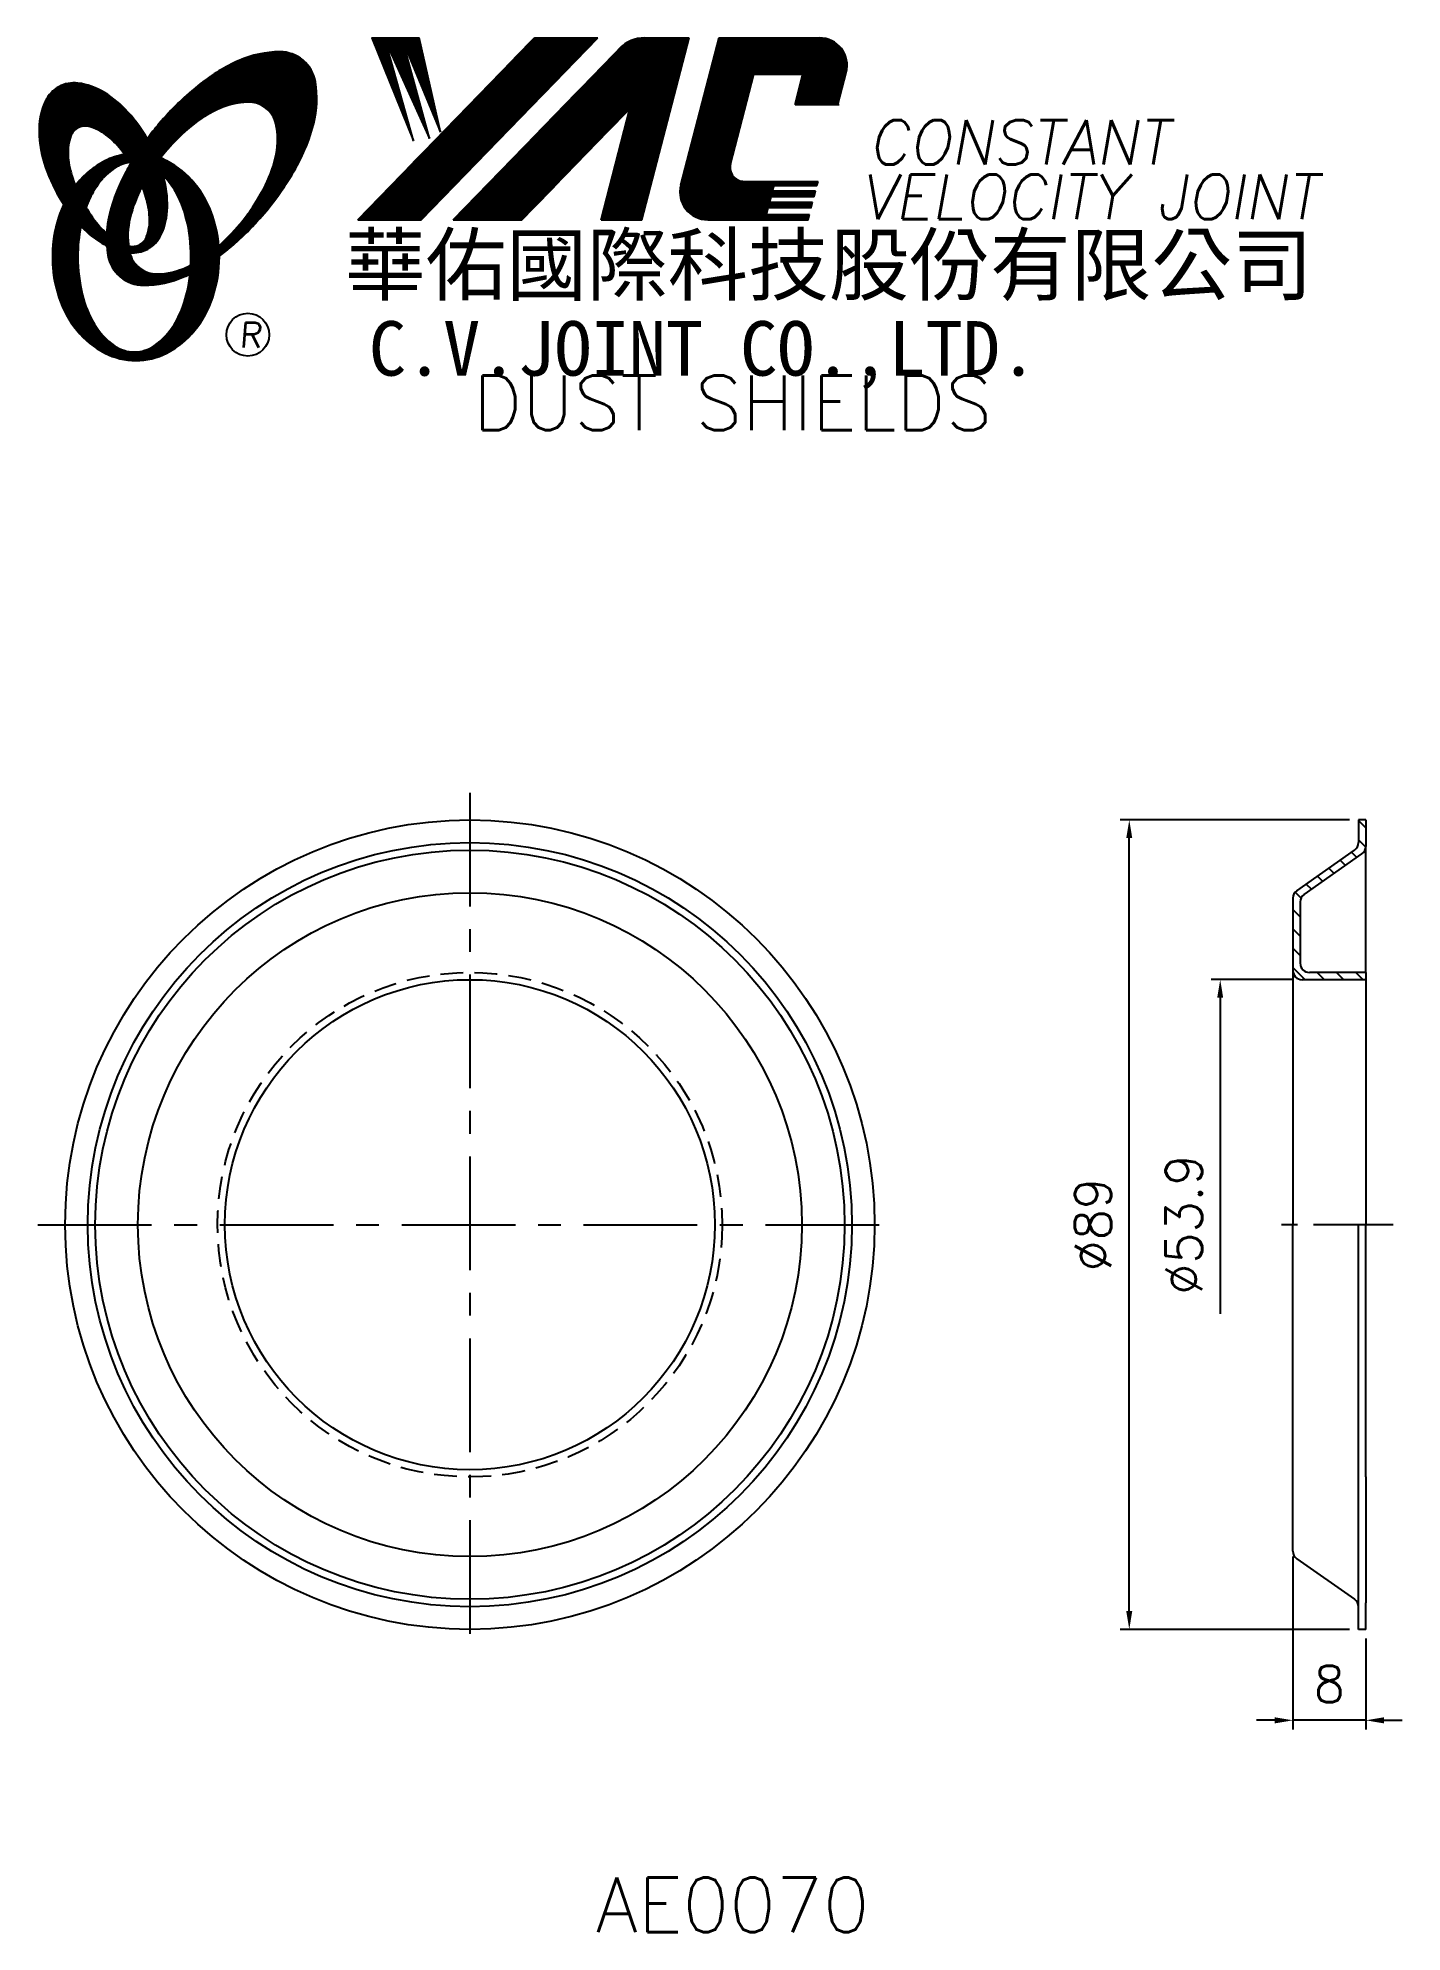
# Model space of a CAD drawing. Extents: x 98 to 248, y -1 to 207.
import ezdxf
from ezdxf.enums import TextEntityAlignment as Align

# ---------------------------------------------------------------- set-up
doc = ezdxf.new("R2010")
doc.units = 0
doc.header["$LTSCALE"] = 10
doc.header["$MEASUREMENT"] = 0
doc.linetypes.add('CENTER', pattern=[2, 1.25, -0.25, 0.25, -0.25])
doc.linetypes.add('HIDDEN', pattern=[0.375, 0.25, -0.125])
doc.layers.get('0').update_dxf_attribs({"linetype": 'CONTINUOUS'})
doc.layers.get('DEFPOINTS').update_dxf_attribs({"linetype": 'CONTINUOUS'})
doc.layers.add('4', color=4, linetype='CONTINUOUS')
doc.styles.add('CHINA', font='KAIU.TTF')
doc.styles.add('ITALICC', font='simplex.shx')
doc.dimstyles.new('STANDARD$0', dxfattribs={"dimtxt": 4, "dimasz": 2, "dimexe": 1, "dimexo": 1, "dimgap": 2, "dimtad": 1, "dimdec": 4, "dimzin": 10, "dimtxsty": 'ITALICC', "dimcen": 2, "dimclrd": 5, "dimclre": 5, "dimclrt": 18, "dimaunit": 1, "dimazin": 3, "dimtp": 0.1, "dimtfac": 0.7, "dimtdec": 4, "dimtmove": 0, "dimatfit": 3, "dimtolj": 1, "dimtzin": 10})
pattern_1 = [(45, (167.206247, -36.55618), (-0.00727476112, 0.00727476112), [])]
pattern_2 = [(45, (-1.384298, -0.25177), (-0.00883883476, 0.00883883476), [])]

# ---------------------------------------------------------------- blocks, each defined once
blk = doc.blocks.new('*D14')
at = {"color": 5, "linetype": 'BYBLOCK'}
for p, q in [((241.72, 121.19), (216.52, 121.19)), ((217.52, 34.19), (217.52, 119.19)), ((241.72, 32.19), (216.52, 32.19))]:
    blk.add_line(p, q, dxfattribs=at)
for points in [[(217.19, 119.19), (217.85, 119.19), (217.52, 121.19)], [(217.19, 34.19), (217.85, 34.19), (217.52, 32.19)]]:
    blk.add_solid(points, dxfattribs=at)
at = {"layer": 'DEFPOINTS', "color": 0, "linetype": 'BYBLOCK'}
for p in [(217.52, 121.19), (242.72, 121.19), (242.72, 32.19)]:
    blk.add_point(p, dxfattribs=at)
at = {"color": 18, "linetype": 'BYBLOCK', "insert": (213.52, 76.69), "char_height": 4, "attachment_point": 5, "rotation": 90, "style": 'ITALICC'}
blk.add_mtext('\\A1;∅89', dxfattribs=at)
blk = doc.blocks.new('*D15')
at = {"color": 5, "linetype": 'BYBLOCK'}
for p, q in [((235.52, 103.63), (226.52, 103.63)), ((227.52, 101.63), (227.52, 66.88))]:
    blk.add_line(p, q, dxfattribs=at)
blk.add_solid([(227.19, 101.63), (227.85, 101.63), (227.52, 103.63)], dxfattribs=at)
at = {"layer": 'DEFPOINTS', "color": 0, "linetype": 'BYBLOCK'}
for p in [(227.52, 103.63), (236.52, 103.63), (235.52, 49.75)]:
    blk.add_point(p, dxfattribs=at)
at = {"color": 18, "linetype": 'BYBLOCK', "insert": (223.52, 76.69), "char_height": 4, "attachment_point": 5, "rotation": 90, "style": 'ITALICC'}
blk.add_mtext('\\A1;∅53.9', dxfattribs=at)
blk = doc.blocks.new('*D16')
at = {"color": 5, "linetype": 'BYBLOCK'}
for p, q in [((235.52, 40.21), (235.52, 21.19)), ((243.52, 31.19), (243.52, 21.19)), ((233.52, 22.19), (231.52, 22.19)), ((243.52, 22.19), (235.52, 22.19)), ((245.52, 22.19), (247.52, 22.19))]:
    blk.add_line(p, q, dxfattribs=at)
for points in [[(233.52, 22.52), (233.52, 21.85), (235.52, 22.19)], [(245.52, 22.52), (245.52, 21.85), (243.52, 22.19)]]:
    blk.add_solid(points, dxfattribs=at)
at = {"layer": 'DEFPOINTS', "color": 0, "linetype": 'BYBLOCK'}
for p in [(235.52, 41.21), (243.52, 32.19), (235.52, 22.19)]:
    blk.add_point(p, dxfattribs=at)
at = {"color": 18, "linetype": 'BYBLOCK', "insert": (239.52, 26.19), "char_height": 4, "attachment_point": 5, "style": 'ITALICC'}
blk.add_mtext('\\A1;8', dxfattribs=at)

msp = doc.modelspace()

# ---------------------------------------------------------------- hatches: boundary and pattern name
at = {"layer": '4', "linetype": 'CONTINUOUS'}
h = msp.add_hatch(dxfattribs=at)
h.set_pattern_fill('ANSI31', color=5, scale=0.1, style=0)
h.set_pattern_definition(pattern_2)
h.paths.add_polyline_path([(159.07441, 207.17921), (152.1171, 207.17921), (132.70049, 187.17545), (139.6578, 187.17545)])
h.paths.add_polyline_path([(162.6213, 199.41364), (159.44092, 187.17545), (163.92191, 187.17545), (169.12034, 207.17921), (164.22362, 207.17921, 0.202785967), (161.48955, 206.0228), (143.19541, 187.17545), (150.74233, 187.17545)])
h.paths.add_polyline_path([(176.2484, 203.1808), (181.64212, 203.1808), (180.77311, 199.83678), (185.48993, 199.83678), (186.40664, 203.36434, 0.490800957), (183.45644, 207.17921), (172.42213, 207.17921), (168.21507, 190.99032, 0.490800957), (171.16527, 187.17545), (182.19959, 187.17545), (182.35404, 187.76976), (177.63722, 187.76976), (177.83058, 188.51385), (182.5474, 188.51385), (182.70596, 189.12399), (177.98914, 189.12399), (178.15038, 189.74446), (182.8672, 189.74446), (183.02339, 190.34545), (178.30657, 190.34545), (178.46337, 190.94882), (183.18019, 190.94882), (183.29692, 191.39802), (175.15717, 191.39802, -0.490800957), (173.68207, 193.30545)])
h = msp.add_hatch(dxfattribs=at)
h.set_pattern_fill('ANSI31', color=1, scale=0.1, style=0)
h.set_pattern_definition(pattern_2)
h.paths.add_polyline_path([(139.43247, 207.17921), (134.25514, 207.17921), (138.82591, 195.87547), (135.75997, 206.83346), (140.59471, 196.11113), (137.6467, 206.83346), (141.77392, 196.8181)])
h = msp.add_hatch(dxfattribs=at)
h.set_pattern_fill('ANSI31', color=5, scale=0.082305, style=0)
h.set_pattern_definition([(45, (-1.384298, -0.25177), (-0.00727476112, 0.00727476112), [])])
h.paths.add_polyline_path([(120.65117, 200.11673, -0.172879177), (122.59265, 199.45817, -0.172879177), (123.67994, 197.72012, -0.104527385), (123.70772, 194.39193, -0.065680101), (122.53819, 190.98997, -0.051823203), (120.09777, 187.14758, -0.044272532), (117.4228, 184.32125, -0.020203161), (117.47638, 183.18333, 0.006517006), (117.88093, 183.4954, 0.049863361), (122.43436, 187.90846, 0.049863361), (126.024, 193.13563, 0.063682799), (127.84504, 197.76298, 0.103597411), (128.03434, 202.34695, 0.177892575), (126.68573, 204.71722, 0.177892575), (124.12334, 205.65055, 0.103597411), (119.63554, 204.69751, 0.063682799), (115.3778, 202.12843, 0.049863361), (110.82437, 197.71537, 0.016070017), (109.55367, 196.10906, -0.007061632), (109.80096, 195.67203, -0.031648676), (110.75354, 193.63545, -0.008069351), (111.18545, 194.19976, -0.051823203), (114.36382, 197.45822, -0.065680101), (117.40575, 199.37857, -0.104527385)])
h.paths.add_polyline_path([(107.5755, 186.95542, -0.065680101), (108.74503, 190.35737, -0.006063428), (108.98898, 190.83239, 0.027613469), (108.26214, 192.42046, 0.017011252), (107.72872, 193.35543, 0.007829282), (107.23473, 192.48821, 0.063682799), (105.41369, 187.86086, 0.103597411), (105.22439, 183.27689, 0.177892575), (106.573, 180.90661, 0.177892575), (109.13539, 179.97328, 0.103597411), (113.62319, 180.92633, 0.008811776), (114.25016, 181.21641, 0.013922709), (114.32748, 182.18622, -0.009086703), (113.87747, 181.96877, -0.104527385), (110.63205, 181.23061, -0.172879177), (108.69057, 181.88917, -0.172879177), (107.60328, 183.62722, -0.104527385)])
h = msp.add_hatch(dxfattribs=at)
h.set_pattern_fill('ANSI31', color=3, scale=0.082305, style=0)
h.set_pattern_definition(pattern_1)
h.paths.add_polyline_path([(104.85467, 201.16757, 0.106488277), (101.91279, 202.20614, 0.158297415), (99.82259, 201.8111, 0.158297415), (98.36326, 200.26341, 0.106488277), (97.65245, 197.22564, 0.071723199), (98.07049, 193.91269, 0.058080454), (99.61548, 190.0973, 0.058080454), (101.99652, 186.73951, 0.071723199), (104.56176, 184.60176, 0.020895977), (105.10195, 184.29977, -0.030777155), (105.08604, 185.67599, -0.042059526), (103.98969, 186.83875, -0.04691039), (102.37052, 189.3199, -0.04691039), (101.24224, 192.05938, -0.060581117), (100.84014, 194.32145, -0.10187153), (101.15176, 196.40965, -0.185892489), (101.93185, 197.30129, -0.185892489), (103.10849, 197.43941, -0.10187153), (105.00614, 196.51388, -0.060581117), (106.64298, 194.90161, -0.04691039), (108.26214, 192.42046, -0.04691039), (109.39042, 189.68097, -0.060581117), (109.79252, 187.4189, -0.10187153), (109.4809, 185.3307, -0.185892489), (108.70081, 184.43906, -0.185892489), (107.52417, 184.30094, -0.002013383), (107.48337, 184.31157, 0.021593804), (107.60328, 183.62722, 0.006477741), (107.62128, 183.55019, 0.14950097), (109.59384, 183.95823, 0.158297415), (111.05317, 185.50592, 0.106488277), (111.76399, 188.54368, 0.071723199), (111.34594, 191.85664, 0.058080454), (109.80096, 195.67203, 0.058080454), (107.41991, 199.02982, 0.071723199)])
h = msp.add_hatch(dxfattribs=at)
h.set_pattern_fill('ANSI31', color=1, scale=0.082305, style=0)
h.set_pattern_definition(pattern_1)
h.paths.add_polyline_path([(105.94829, 192.84412, -0.120168026), (107.64009, 193.49751, 0.016865385), (107.04032, 194.38025, 0.076648372), (104.8841, 193.66133, 0.104809576), (101.79964, 191.14823, 0.005838257), (101.6327, 190.93603, 0.028089978), (102.37052, 189.3199, 0.014237292), (102.81265, 188.53485, -0.045767751), (103.73783, 190.47169, -0.106890197)])
h.paths.add_polyline_path([(101.91692, 183.0895, -0.048711043), (102.24703, 186.46984, -0.007865741), (101.99652, 186.73951, -0.037695478), (100.36065, 188.85827, 0.03042545), (99.83532, 187.55429, 0.080710289), (99.10989, 183.0895, 0.080710289), (99.83532, 178.62471, 0.089265679), (101.79964, 175.03077, 0.104809576), (104.8841, 172.51767, 0.11926607), (108.29329, 171.69274, 0.11926607), (111.70248, 172.51767, 0.104809576), (114.78694, 175.03077, 0.089265679), (116.75126, 178.62471, 0.080710289), (117.4767, 183.0895, 0.080710289), (116.75126, 187.55429, 0.089265679), (114.78694, 191.14823, 0.104809576), (111.70248, 193.66133, 0.025513357), (111.00925, 193.97408, 0.004818181), (110.75354, 193.63545, -0.023722145), (111.29476, 192.0387, -0.065307489), (112.52994, 190.47169, -0.073950765), (113.84239, 187.27396, -0.060532391), (114.35085, 183.0895, -0.060532391), (113.84239, 178.90504, -0.073950765), (112.52994, 175.70731, -0.106890197), (110.31948, 173.33488, -0.153118262), (108.13389, 172.64951, -0.153118262), (105.94829, 173.33488, -0.106890197), (103.73783, 175.70731, -0.073950765), (102.42538, 178.90504, -0.060532391)])
h = msp.add_hatch(dxfattribs=at)
h.set_pattern_fill('ANSI31', color=5, scale=12, angle=90, style=0)
h.set_pattern_definition([(135, (9.5592, -2.1096), (-1.06066, -1.06066), [])])
h.paths.add_polyline_path([(243.52078, 103.62512), (243.52078, 104.42512), (237.32078, 104.42512, -0.414213562), (236.32078, 105.42512), (236.32078, 112.17682, -0.2441805), (236.7456, 112.99484), (243.09596, 117.45994, 0.2441805), (243.52078, 118.27797), (243.52078, 121.18512), (242.72078, 121.18512), (242.72078, 118.69343, -0.2441805), (242.29596, 117.8754), (235.9456, 113.41031, 0.2441805), (235.52078, 112.59228), (235.52078, 104.62512, 0.414213562), (236.52078, 103.62512)])

# ---------------------------------------------------------------- linework, layer by layer
at = {"layer": '4', "color": 5, "linetype": 'CONTINUOUS'}
for p, q in [((132.70049, 187.17545), (152.1171, 207.17921)), ((139.6578, 187.17545), (159.07441, 207.17921)), ((152.1171, 207.17921), (159.07441, 207.17921)), ((163.92191, 187.17545), (169.12034, 207.17921)), ((164.22362, 207.17921), (169.12034, 207.17921)), ((168.21507, 190.99032), (172.42213, 207.17921)), ((172.42213, 207.17921), (183.45644, 207.17921)), ((143.19541, 187.17545), (161.48955, 206.0228)), ((173.68207, 193.30545), (176.2484, 203.1808)), ((176.2484, 203.1808), (181.64212, 203.1808)), ((180.77311, 199.83678), (181.64212, 203.1808)), ((185.48993, 199.83678), (186.40664, 203.36434)), ((150.74233, 187.17545), (162.6213, 199.41364)), ((159.44092, 187.17545), (162.6213, 199.41364)), ((180.77311, 199.83678), (185.64036, 199.83678)), ((175.15717, 191.39802), (183.29692, 191.39802)), ((177.98914, 189.12399), (178.15038, 189.74446)), ((178.15038, 189.74446), (182.8672, 189.74446)), ((178.30657, 190.34545), (178.46337, 190.94882)), ((178.30657, 190.34545), (183.02339, 190.34545)), ((178.46337, 190.94882), (183.18019, 190.94882)), ((182.8672, 189.74446), (183.02339, 190.34545)), ((183.18019, 190.94882), (183.29692, 191.39802)), ((177.63722, 187.76976), (177.83058, 188.51385)), ((177.63722, 187.76976), (182.35404, 187.76976)), ((177.83058, 188.51385), (182.5474, 188.51385)), ((177.98914, 189.12399), (182.70596, 189.12399)), ((182.19959, 187.17545), (182.35404, 187.76976)), ((182.5474, 188.51385), (182.70596, 189.12399)), ((132.70049, 187.17545), (139.6578, 187.17545)), ((143.19541, 187.17545), (150.74233, 187.17545)), ((159.44092, 187.17545), (163.92191, 187.17545)), ((171.16527, 187.17545), (182.19959, 187.17545))]:
    msp.add_line(p, q, dxfattribs=at)
at = {"layer": '4', "color": 1, "linetype": 'CONTINUOUS'}
for p, q in [((134.25514, 207.17921), (138.82591, 195.87547)), ((134.25514, 207.17921), (139.43247, 207.17921)), ((138.82591, 195.87547), (135.75997, 206.83346)), ((135.75997, 206.83346), (140.59471, 196.11113)), ((137.6467, 206.83346), (141.77392, 196.8181)), ((140.59471, 196.11113), (137.6467, 206.83346)), ((141.77392, 196.8181), (139.43247, 207.17921))]:
    msp.add_line(p, q, dxfattribs=at)
at = {"layer": '4', "color": 5, "linetype": 'CENTER'}
for p, q in [((145.02077, 124.18512), (145.02077, 29.18512)), ((97.52077, 76.68512), (192.52077, 76.68512))]:
    msp.add_line(p, q, dxfattribs=at)
at = {"layer": '4', "color": 7, "linetype": 'CONTINUOUS'}
for p, q in [((243.52078, 121.18512), (242.72078, 121.18512)), ((242.72078, 121.18512), (242.72078, 118.69343)), ((243.52078, 121.18512), (243.52078, 118.27797)), ((235.9456, 113.41031), (242.29596, 117.8754)), ((236.7456, 112.99484), (243.09596, 117.45994)), ((243.52078, 104.42512), (243.52078, 118.27797)), ((235.52078, 112.59228), (235.52078, 104.62512)), ((236.32078, 112.17682), (236.32078, 105.42512)), ((235.52078, 104.62512), (235.52078, 76.68512)), ((243.52078, 104.42512), (237.32078, 104.42512)), ((243.52078, 104.42512), (243.52078, 76.68512)), ((243.52078, 104.42512), (243.52078, 103.62512)), ((243.52078, 103.62512), (236.52078, 103.62512)), ((235.52078, 48.74512), (235.52078, 76.68512)), ((242.72078, 32.18512), (242.72078, 76.68512)), ((243.52078, 48.94512), (243.52078, 76.68512)), ((235.52078, 40.77797), (235.52078, 48.74512)), ((243.52078, 48.94512), (243.52078, 49.74512)), ((243.52078, 48.94512), (243.52078, 35.09228)), ((235.9456, 39.95994), (242.29596, 35.49484)), ((243.52078, 32.18512), (243.52078, 35.09228)), ((243.52078, 32.18512), (242.72078, 32.18512))]:
    msp.add_line(p, q, dxfattribs=at)
at = {"layer": '4', "color": 5, "linetype": 'CENTER', "ltscale": 0.7}
msp.add_line((246.52078, 76.68512), (232.52078, 76.68512), dxfattribs=at)
at = {"layer": '4', "color": 5, "linetype": 'CONTINUOUS'}
for points in [[(117.47638, 183.18333, 0.006517006), (117.88093, 183.4954, 0.049863361), (122.43436, 187.90846, 0.049863361), (126.024, 193.13563, 0.063682799), (127.84504, 197.76298, 0.103597411), (128.03434, 202.34695, 0.177892575), (126.68573, 204.71722, 0.177892575), (124.12334, 205.65055, 0.103597411), (119.63554, 204.69751, 0.063682799), (115.3778, 202.12843, 0.049863361), (110.82437, 197.71537, 0.016070017), (109.55367, 196.10906)], [(117.4228, 184.32125, 0.044272532), (120.09777, 187.14758, 0.051823203), (122.53819, 190.98997, 0.065680101), (123.70772, 194.39193, 0.104527385), (123.67994, 197.72012, 0.172879177), (122.59265, 199.45817, 0.172879177), (120.65117, 200.11673, 0.104527385), (117.40575, 199.37857, 0.065680101), (114.36382, 197.45822, 0.051823203), (111.18545, 194.19976, 0.008069351), (110.75354, 193.63545)], [(107.72872, 193.35543, 0.007829282), (107.23473, 192.48821, 0.063682799), (105.41369, 187.86086, 0.103597411), (105.22439, 183.27689, 0.177892575), (106.573, 180.90661, 0.177892575), (109.13539, 179.97328, 0.103597411), (113.62319, 180.92633, 0.008811776), (114.25016, 181.21641, 0.008811776)], [(108.98898, 190.83239, 0.006063428), (108.74503, 190.35737, 0.065680101), (107.5755, 186.95542, 0.104527385), (107.60328, 183.62722, 0.172879177), (108.69057, 181.88917, 0.172879177), (110.63205, 181.23061, 0.104527385), (113.87747, 181.96877, 0.009086703), (114.32748, 182.18622, 0.009086703)]]:
    msp.add_lwpolyline(points, format="xyb", dxfattribs=at)
at = {"layer": '4', "color": 3, "linetype": 'CONTINUOUS'}
for points in [[(107.62128, 183.55019, 0.14950097), (109.59384, 183.95823, 0.158297415), (111.05317, 185.50592, 0.106488277), (111.76399, 188.54368, 0.071723199), (111.34594, 191.85664, 0.058080454), (109.80096, 195.67203, 0.058080454), (107.41991, 199.02982, 0.071723199), (104.85467, 201.16757, 0.106488277), (101.91279, 202.20614, 0.158297415), (99.82259, 201.8111, 0.158297415), (98.36326, 200.26341, 0.106488277), (97.65245, 197.22564, 0.071723199), (98.07049, 193.91269, 0.058080454), (99.61548, 190.0973, 0.058080454), (101.99652, 186.73951, 0.071723199), (104.56176, 184.60176, 0.020895977), (105.10195, 184.29977, 0.020895977)], [(107.48337, 184.31157, 0.002013383), (107.52417, 184.30094, 0.185892489), (108.70081, 184.43906, 0.185892489), (109.4809, 185.3307, 0.10187153), (109.79252, 187.4189, 0.060581117), (109.39042, 189.68097, 0.04691039), (108.26214, 192.42046, 0.04691039), (106.64298, 194.90161, 0.060581117), (105.00614, 196.51388, 0.10187153), (103.10849, 197.43941, 0.185892489), (101.93185, 197.30129, 0.185892489), (101.15176, 196.40965, 0.10187153), (100.84014, 194.32145, 0.060581117), (101.24224, 192.05938, 0.04691039), (102.37052, 189.3199, 0.04691039), (103.98969, 186.83875, 0.042059526), (105.08604, 185.67599, 0.042059526)]]:
    msp.add_lwpolyline(points, format="xyb", dxfattribs=at)
at = {"layer": '4', "color": 1, "linetype": 'CONTINUOUS'}
for points in [[(100.36065, 188.85827, 0.03042545), (99.83532, 187.55429, 0.080710289), (99.10989, 183.0895, 0.080710289), (99.83532, 178.62471, 0.089265679), (101.79964, 175.03077, 0.104809576), (104.8841, 172.51767, 0.11926607), (108.29329, 171.69274, 0.11926607), (111.70248, 172.51767, 0.104809576), (114.78694, 175.03077, 0.089265679), (116.75126, 178.62471, 0.080710289), (117.4767, 183.0895, 0.080710289), (116.75126, 187.55429, 0.089265679), (114.78694, 191.14823, 0.104809576), (111.70248, 193.66133, 0.025513357), (111.00925, 193.97408, 0.025513357)], [(107.04032, 194.38025, 0.076648372), (104.8841, 193.66133, 0.104809576), (101.79964, 191.14823, 0.005838257), (101.6327, 190.93603, 0.005838257)], [(102.24703, 186.46984, 0.048711043), (101.91692, 183.0895, 0.060532391), (102.42538, 178.90504, 0.073950765), (103.73783, 175.70731, 0.106890197), (105.94829, 173.33488, 0.153118262), (108.13389, 172.64951, 0.153118262), (110.31948, 173.33488, 0.106890197), (112.52994, 175.70731, 0.073950765), (113.84239, 178.90504, 0.060532391), (114.35085, 183.0895, 0.060532391), (113.84239, 187.27396, 0.073950765), (112.52994, 190.47169, 0.065307489), (111.29476, 192.0387)], [(107.64009, 193.49751, 0.120168026), (105.94829, 192.84412, 0.106890197), (103.73783, 190.47169, 0.045767751), (102.81265, 188.53485, 0.045767751)]]:
    msp.add_lwpolyline(points, format="xyb", dxfattribs=at)
at = {"layer": '4', "color": 5, "linetype": 'CONTINUOUS'}
msp.add_circle((120.59753, 174.54378), 2.35282, dxfattribs=at)
at = {"layer": '4', "color": 7, "linetype": 'CONTINUOUS'}
for radius in [44.5, 42.00831, 41.19028, 36.5, 26.94]:
    msp.add_circle((145.02077, 76.68512), radius, dxfattribs=at)
at = {"layer": '4', "color": 5, "linetype": 'HIDDEN'}
msp.add_circle((145.02077, 76.68512), 27.74, dxfattribs=at)
at = {"layer": '4', "color": 5, "linetype": 'CONTINUOUS'}
for centre, radius, start, end in [((164.22362, 203.36897), 3.81024, 90, 135.8533387), ((183.45644, 204.13102), 3.04819, 345.4326059, 90), ((175.15717, 192.92211), 1.5241, 165.4326059, 270), ((171.16527, 190.22365), 3.04819, 165.4326059, 270)]:
    msp.add_arc(centre, radius, start, end, dxfattribs=at)
at = {"layer": '4', "color": 7, "linetype": 'CONTINUOUS'}
for centre, start, end in [((241.72078, 118.69343), 305.1120112, 0), ((242.52078, 118.27797), 305.1120112, 0), ((236.52078, 112.59228), 125.1120112, 180), ((237.32078, 112.17682), 125.1120112, 180), ((236.52078, 104.62512), 180, 270), ((237.32078, 105.42512), 180, 270), ((236.52078, 40.77797), 180, 234.8879888), ((241.72078, 34.67682), 0, 54.8879888)]:
    msp.add_arc(centre, 1, start, end, dxfattribs=at)
at = {"layer": 'DEFPOINTS', "color": 0, "linetype": 'BYBLOCK'}
for p in [(243.52078, 103.62512), (243.52078, 103.62512), (243.52078, 49.74512), (243.52078, 49.74512)]:
    msp.add_point(p, dxfattribs=at)

# ---------------------------------------------------------------- texts
at = {"layer": '4', "color": 5, "linetype": 'CONTINUOUS', "style": 'ITALICC'}
for s, height, oblique, p in [('CONSTANT', 4.9, 10, (188.84931, 193.24592)), ('VELOCITY JOINT', 4.9, 10, (187.97108, 187.25054)), ('R', 2.75625, 5, (119.63884, 173.13418))]:
    msp.add_text(s, height=height, dxfattribs=dict(at, oblique=oblique)).set_placement(p)
at = {"layer": '4', "color": 7, "linetype": 'CONTINUOUS', "style": 'CHINA'}
for s, height, p in [('華佑國際科技股份有限公司', 6.5, (131.28714, 178.9856)), ('C.V.JOINT CO.,LTD.', 6, (133.91577, 170.03939))]:
    msp.add_text(s, height=height, dxfattribs=at).set_placement(p)
at = {"layer": '4', "color": 18, "linetype": 'CONTINUOUS', "style": 'ITALICC'}
for s, p in [('DUST SHIELDS', (173.9185, 164.04657)), ('AE0070', (173.9185, -1.10082))]:
    msp.add_text(s, height=6, dxfattribs=at).set_placement(p, align=Align.CENTER)

# ---------------------------------------------------------------- dimensions: what is measured, and where the dimension line sits
at = {"layer": '4', "color": 7, "linetype": 'CONTINUOUS'}
dim = msp.add_linear_dim(base=(217.52072, 121.18512), p1=(242.72078, 32.18512), p2=(242.72078, 121.18512), angle=90, text='%%C89', dimstyle='STANDARD$0', dxfattribs=at)
dim.commit()
dim.dimension.update_dxf_attribs({"geometry": '*D14', "text_midpoint": (213.52072, 76.68512)})
dim = msp.add_linear_dim(base=(227.52074, 103.62512), p1=(235.52078, 49.74512), p2=(236.52078, 103.62512), angle=90, text='%%C53.9', dimstyle='STANDARD$0', override={"dimcen": -2, "dimse1": 1, "dimsd1": 1}, dxfattribs=at)
dim.commit()
dim.dimension.update_dxf_attribs({"geometry": '*D15', "text_midpoint": (223.52074, 76.68512)})
dim = msp.add_linear_dim(base=(235.52078, 22.18514), p1=(243.52078, 32.18512), p2=(235.52078, 41.21417), text='8', dimstyle='STANDARD$0', dxfattribs=at)
dim.commit()
dim.dimension.update_dxf_attribs({"geometry": '*D16', "text_midpoint": (239.52078, 26.18514)})

doc.saveas('drawing.dxf')
